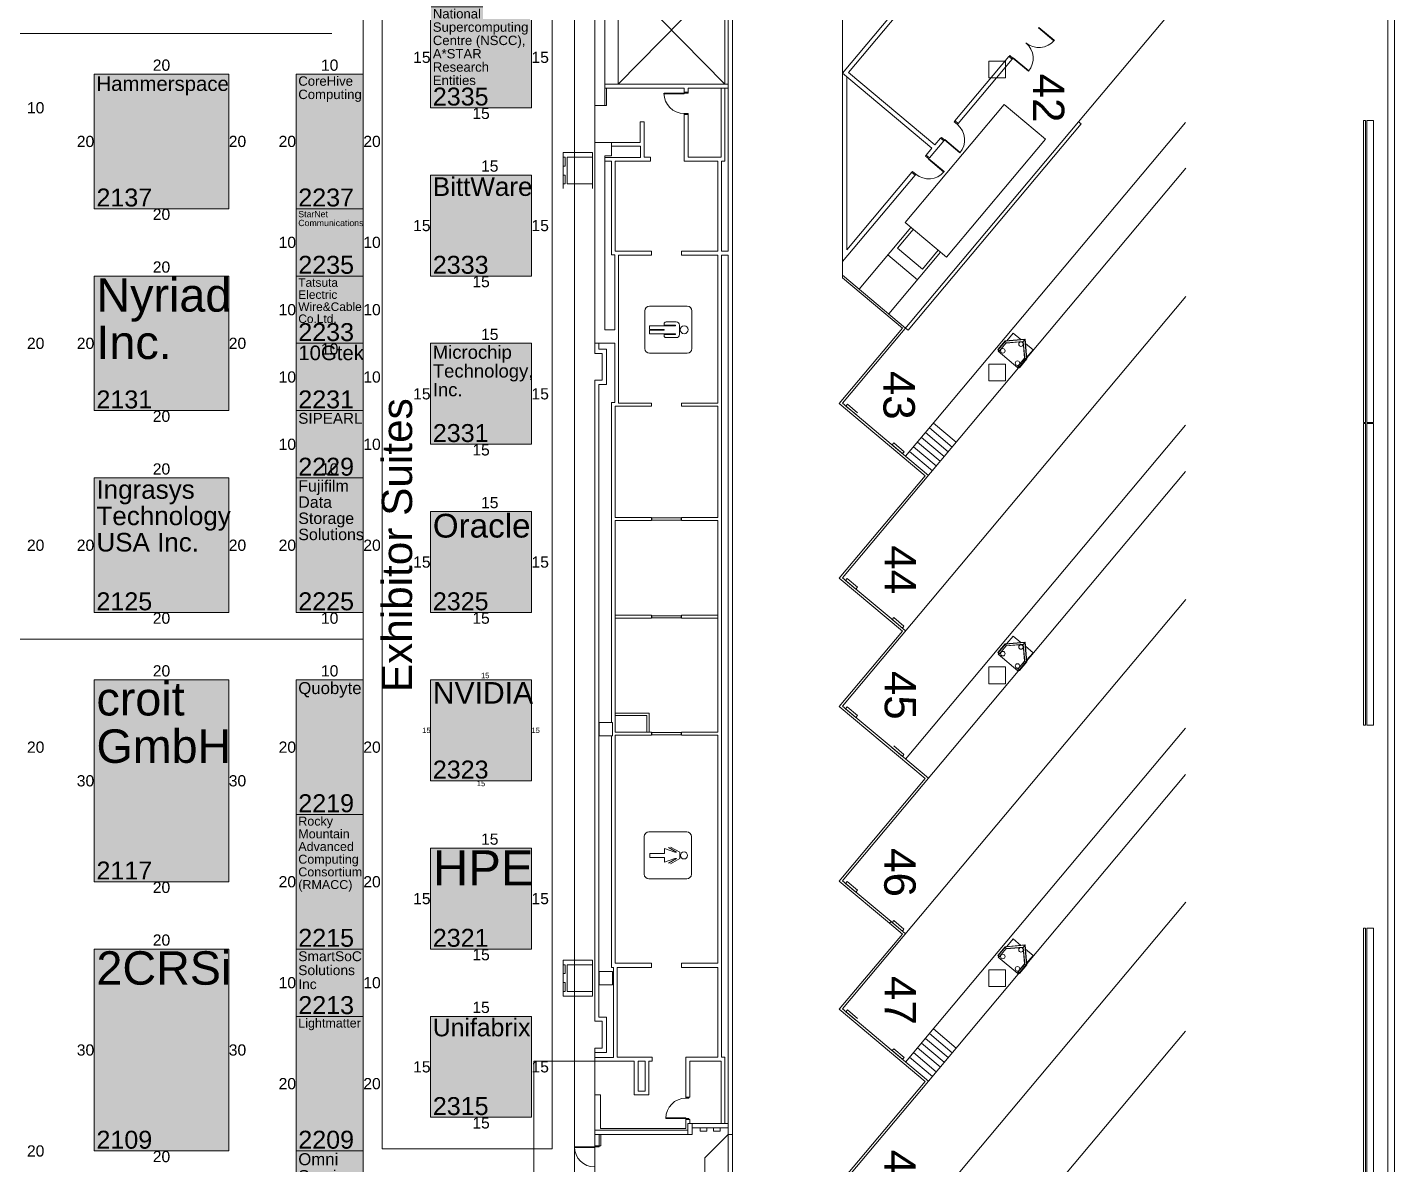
# Model space of a CAD drawing. Header units: inches. Extents: x 938 to 12482, y -17198 to -3672.
# Drawn here: x 10030 to 12469, y -15049 to -13021 of the extents above; entities that cross this region are included whole.
import ezdxf
from ezdxf.enums import TextEntityAlignment as Align

# ---------------------------------------------------------------- set-up
doc = ezdxf.new("R2010")
doc.units = ezdxf.units.IN
doc.header["$MEASUREMENT"] = 0
for name, color, linetype, true_color in [('Aisle do not cross', 7, 'Continuous', 0xffffff), ('Areas', 7, 'Continuous', 0xffffff), ('BOOTH_DIMENSION', 7, 'Continuous', 0x000000), ('BOOTH_NUMBER', 7, 'Continuous', 0x000000), ('BOOTHLAYER', 7, 'Continuous', 0x000000), ('Building', 7, 'Continuous', 0xffffff), ('Columns', 7, 'Continuous', 0xffffff), ('COMPANY_NAME', 7, 'Continuous', 0x000000), ('DRAWINGLAYER', 7, 'Continuous', 0xffffff), ('HIGHLIGHT_SCHEME', 7, 'Continuous', 0x000000), ('Symbols', 7, 'Continuous', 0xffffff)]:
    doc.layers.add(name, color=color, linetype=linetype, true_color=true_color)
doc.styles.add('Arial', font='Arial.ttf')

msp = doc.modelspace()

# ---------------------------------------------------------------- hatches: boundary and pattern name
at = {"layer": 'HIGHLIGHT_SCHEME', "true_color": 0x48beb7, "transparency": 33554687}
for points in [[(10749.1, -12984.5), (10929.1, -12984.5), (10929.1, -13164.5), (10749.1, -13164.5)], [(10149.1, -13104.5), (10389.1, -13104.5), (10389.1, -13344.5), (10149.1, -13344.5)], [(10509.1, -13104.5), (10629.1, -13104.5), (10629.1, -13344.5), (10509.1, -13344.5)], [(10749.1, -13284.5), (10929.1, -13284.5), (10929.1, -13464.5), (10749.1, -13464.5)], [(10509.1, -13344.5), (10629.1, -13344.5), (10629.1, -13464.5), (10509.1, -13464.5)], [(10149.1, -13464.5), (10389.1, -13464.5), (10389.1, -13704.5), (10149.1, -13704.5)], [(10509.1, -13464.5), (10629.1, -13464.5), (10629.1, -13584.5), (10509.1, -13584.5)], [(10509.1, -13584.5), (10509.1, -13704.5), (10629.1, -13704.5), (10629.1, -13584.5)], [(10749.1, -13584.5), (10929.1, -13584.5), (10929.1, -13764.5), (10749.1, -13764.5)], [(10509.1, -13704.5), (10509.1, -13824.5), (10629.1, -13824.5), (10629.1, -13704.5)], [(10149.1, -13824.5), (10389.1, -13824.5), (10389.1, -14064.5), (10149.1, -14064.5)], [(10509.1, -13824.5), (10629.1, -13824.5), (10629.1, -14064.5), (10509.1, -14064.5)], [(10749.1, -13884.5), (10929.1, -13884.5), (10929.1, -14064.5), (10749.1, -14064.5)], [(10149.1, -14184.5), (10389.1, -14184.5), (10389.1, -14544.5), (10149.1, -14544.5)], [(10509.1, -14184.5), (10629.1, -14184.5), (10629.1, -14424.5), (10509.1, -14424.5)], [(10749.1, -14184.5), (10929.1, -14184.5), (10929.1, -14364.5), (10749.1, -14364.5)], [(10509.1, -14424.5), (10629.1, -14424.5), (10629.1, -14664.5), (10509.1, -14664.5)], [(10749.1, -14484.5), (10929.1, -14484.5), (10929.1, -14664.5), (10749.1, -14664.5)], [(10149.1, -14664.5), (10389.1, -14664.5), (10389.1, -15024.5), (10149.1, -15024.5)], [(10509.1, -14664.5), (10629.1, -14664.5), (10629.1, -14784.5), (10509.1, -14784.5)], [(10509.1, -14784.5), (10629.1, -14784.5), (10629.1, -15024.5), (10509.1, -15024.5)], [(10749.1, -14784.5), (10929.1, -14784.5), (10929.1, -14964.5), (10749.1, -14964.5)], [(10509.1, -15024.5), (10629.1, -15024.5), (10629.1, -15144.5), (10509.1, -15144.5)]]:
    msp.add_hatch(color=123, dxfattribs=at).paths.add_polyline_path(points, flags=0)

# ---------------------------------------------------------------- linework, layer by layer
at = {"layer": 'Aisle do not cross', "color": 1, "lineweight": 5, "transparency": 33554687}
for points in [[(8584.2, -13031.9), (10573.2, -13031.9)], [(8584.2, -14111.9), (10629.1, -14111.9)]]:
    msp.add_lwpolyline(points, dxfattribs=at).dxf.unprotected_set("ltscale", 0)
at = {"layer": 'Areas', "color": 30, "lineweight": 5, "transparency": 33554687}
msp.add_lwpolyline([(10629.1, -15084.5), (11005.9, -15084.5), (11005.9, -12597.7), (10629.1, -12597.7), (10629.1, -15084.5)], dxfattribs=at).dxf.unprotected_set("ltscale", 0)
at = {"layer": 'BOOTHLAYER', "color": 7, "lineweight": 5}
for points in [[(10749.1, -12984.5), (10929.1, -12984.5), (10929.1, -13164.5), (10749.1, -13164.5)], [(10149.1, -13104.5), (10389.1, -13104.5), (10389.1, -13344.5), (10149.1, -13344.5)], [(10509.1, -13104.5), (10629.1, -13104.5), (10629.1, -13344.5), (10509.1, -13344.5)], [(10749.1, -13284.5), (10929.1, -13284.5), (10929.1, -13464.5), (10749.1, -13464.5)], [(10509.1, -13344.5), (10629.1, -13344.5), (10629.1, -13464.5), (10509.1, -13464.5)], [(10149.1, -13464.5), (10389.1, -13464.5), (10389.1, -13704.5), (10149.1, -13704.5)], [(10509.1, -13464.5), (10629.1, -13464.5), (10629.1, -13584.5), (10509.1, -13584.5)], [(10509.1, -13584.5), (10509.1, -13704.5), (10629.1, -13704.5), (10629.1, -13584.5)], [(10749.1, -13584.5), (10929.1, -13584.5), (10929.1, -13764.5), (10749.1, -13764.5)], [(10509.1, -13704.5), (10509.1, -13824.5), (10629.1, -13824.5), (10629.1, -13704.5)], [(10149.1, -13824.5), (10389.1, -13824.5), (10389.1, -14064.5), (10149.1, -14064.5)], [(10509.1, -13824.5), (10629.1, -13824.5), (10629.1, -14064.5), (10509.1, -14064.5)], [(10749.1, -13884.5), (10929.1, -13884.5), (10929.1, -14064.5), (10749.1, -14064.5)], [(10149.1, -14184.5), (10389.1, -14184.5), (10389.1, -14544.5), (10149.1, -14544.5)], [(10509.1, -14184.5), (10629.1, -14184.5), (10629.1, -14424.5), (10509.1, -14424.5)], [(10749.1, -14184.5), (10929.1, -14184.5), (10929.1, -14364.5), (10749.1, -14364.5)], [(10509.1, -14424.5), (10629.1, -14424.5), (10629.1, -14664.5), (10509.1, -14664.5)], [(10749.1, -14484.5), (10929.1, -14484.5), (10929.1, -14664.5), (10749.1, -14664.5)], [(10149.1, -14664.5), (10389.1, -14664.5), (10389.1, -15024.5), (10149.1, -15024.5)], [(10509.1, -14664.5), (10629.1, -14664.5), (10629.1, -14784.5), (10509.1, -14784.5)], [(10509.1, -14784.5), (10629.1, -14784.5), (10629.1, -15024.5), (10509.1, -15024.5)], [(10749.1, -14784.5), (10929.1, -14784.5), (10929.1, -14964.5), (10749.1, -14964.5)], [(10509.1, -15024.5), (10629.1, -15024.5), (10629.1, -15144.5), (10509.1, -15144.5)]]:
    msp.add_lwpolyline(points, close=True, dxfattribs=at)
at = {"layer": 'Building', "color": 18, "lineweight": 5, "true_color": 0x000000, "transparency": 33554687}
for points in [[(12436.6, -5596.6), (12468.8, -5841.6), (12468.8, -16336.4), (12414.8, -16607.8)], [(12456.8, -6976.4), (12456.8, -16324)], [(12095.8, -11895.4), (12095.8, -12373.3), (11912, -12592.4), (11483.8, -13102.7), (11643.4, -13236.6), (11633.1, -13248.9)], [(11567.8, -14618.4), (11478.2, -14543.2), (11483.8, -14536.4), (11631.4, -14360.5), (11478.2, -14231.9), (11590.8, -14097.7), (11478.2, -14003.2), (11631.4, -13820.5), (11478.2, -13691.9), (11590.8, -13557.7), (11483.8, -13467.9), (11483.8, -12437.1), (11484.5, -12382)], [(11658.6, -13218.5), (11648.3, -13230.8), (11494.6, -13101.8), (11912.9, -12603.2), (12029.9, -12701.4)], [(11041.8, -12928.4), (11287.8, -12928.4), (11287.8, -15082.4), (10801.8, -15082.4), (10801.8, -15667.4), (11041.8, -15667.4), (11041.8, -15082.4), (11041.8, -14841.4), (11055.2, -14841.4), (11055.2, -14793.4), (11041.8, -14793.4), (11041.8, -13650.4), (11055.3, -13650.4), (11055.3, -13602.4), (11041.8, -13602.4), (11041.8, -12867.8)], [(11062.8, -13129.7), (11062.8, -13160.4), (11041.8, -13160.4), (11041.8, -12884.4), (11059.8, -12884.4), (11059.8, -12904.4)], [(11059.8, -12928.4), (11059.8, -13160.4)], [(11083.8, -13122.4), (11083.8, -12928.4), (11274.2, -13122.4), (11274.2, -12928.4), (11083.8, -13122.4)], [(11274.2, -13129.7), (11274.2, -13259.9), (11268.2, -13259.9), (11268.2, -13419.9), (11280.2, -13419.9), (11280.2, -12928.4)], [(12096.6, -12961.1), (11904.9, -13189.5), (11909.5, -13193.4), (11601, -13561.1), (11596.4, -13557.2)], [(11833.5, -13022), (11860.9, -13045), (11861.7, -13044.2), (11834.2, -13021.1), (11833.5, -13022)], [(11786.6, -13077.8), (11780.8, -13072.9), (11684.3, -13187.9)], [(11788.6, -13075.4), (11786.6, -13077.8), (11781.1, -13073.2), (11782.4, -13071.6)], [(11786.6, -13077.8), (11787.9, -13076.3), (11782.4, -13071.6), (11781.1, -13073.2)], [(11786.6, -13077.8), (11690.2, -13192.8)], [(11788.6, -13075.4), (11816.1, -13098.5), (11815.4, -13099.3), (11787.9, -13076.3), (11788.6, -13075.4)], [(11607.4, -13279.5), (11491.4, -13417.8), (11491.4, -13109.1)], [(11280.2, -13122.4), (11059.8, -13122.4)], [(11280.2, -13129.7), (11208.7, -13129.7), (11208.7, -13138.7), (11165.6, -13138.7), (11165.6, -13139.8), (11201.4, -13139.8), (11201.4, -13136.7), (11208.7, -13136.7), (11201.4, -13136.7), (11201.4, -13129.7), (11059.8, -13129.7)], [(11267.6, -13129.7), (11267.6, -13252.7), (11208.7, -13252.7), (11208.7, -13174.7), (11201.4, -13174.7), (11201.4, -13176.7), (11208.7, -13176.7), (11201.4, -13176.7)], [(11845.9, -13220.2), (11669.1, -13430.9), (11595.6, -13369.2), (11772.3, -13158.5), (11845.9, -13220.2)], [(11077.8, -13584.4), (11041.8, -13584.4), (11041.8, -13226.4), (11122.8, -13226.4), (11122.8, -13189.7), (11130.1, -13189.7), (11130.1, -13252.7), (11141.4, -13252.7), (11141.4, -13259.9), (11078.3, -13259.9), (11078.3, -13419.9), (11142.9, -13419.9), (11142.9, -13427.2), (11084.3, -13427.2), (11084.3, -13691.2), (11142.9, -13691.2), (11142.9, -13696.4), (11078.3, -13696.4), (11078.3, -13895.2), (11142.9, -13895.2), (11142.9, -13900.4), (11078.3, -13900.4), (11078.3, -14277.7), (11142.9, -14277.7), (11142.9, -14282.9), (11078.3, -14282.9), (11078.3, -14689.9), (11142.9, -14689.9), (11142.9, -14697.2), (11081.8, -14697.2), (11081.8, -14857.2), (11144.6, -14857.2), (11144.6, -14864.4), (11138.4, -14864.4), (11138.4, -14924.4), (11112.4, -14924.4), (11112.4, -14864.4), (10933.3, -14864.4), (10933.3, -15082.4)], [(11201.4, -13176.7), (11201.4, -13259.9), (11261.6, -13259.9), (11261.6, -13419.9), (11196.9, -13419.9), (11196.9, -13427.2), (11261.6, -13427.2), (11261.6, -13691.2), (11196.9, -13691.2), (11196.9, -13696.4), (11261.6, -13696.4), (11261.6, -13895.2), (11196.9, -13895.2), (11196.9, -13900.4), (11261.6, -13900.4), (11261.6, -14277.7), (11196.9, -14277.7), (11196.9, -14282.9), (11261.6, -14282.9), (11261.6, -14689.9), (11196.9, -14689.9), (11196.9, -14697.2), (11261.6, -14697.2), (11261.6, -14857.2), (11204.6, -14857.2), (11204.6, -14928.4), (11211.8, -14928.4), (11211.8, -14864.4), (11267.6, -14864.4), (11267.6, -14975.4)], [(11904.9, -13189.5), (11483.8, -13691.4), (11509.9, -13713.3), (11570.4, -13764.1)], [(12095.9, -13190.8), (11650.5, -13721.6), (11596.5, -13786)], [(11683.3, -13189.7), (11684.6, -13188.1), (11683.3, -13189.7), (11688.9, -13194.3), (11690.2, -13192.8)], [(11684.6, -13188.1), (11690.2, -13192.8)], [(12413.2, -13725.4), (12413.2, -13187.4), (12416.7, -13187.4), (12416.7, -13725.4), (12413.2, -13725.4)], [(12419.2, -13725.4), (12419.2, -13187.4), (12431.2, -13187.4), (12431.2, -13725.4), (12419.2, -13725.4)], [(11666.5, -13221.1), (11664.4, -13223.4), (11658.9, -13218.8), (11660.2, -13217.3)], [(11665.7, -13221.9), (11660.2, -13217.3), (11658.9, -13218.8)], [(11071.8, -13226.4), (11071.8, -13250.4), (11059.8, -13250.4), (11059.8, -13560.4), (11077.8, -13560.4)], [(11071.8, -13233), (11123.4, -13233), (11123.4, -13253.3), (11059.8, -13253.3)], [(11664.4, -13223.4), (11639, -13253.8)], [(11666.5, -13221.1), (11693.9, -13244.1), (11693.2, -13245), (11665.7, -13221.9), (11666.5, -13221.1)], [(11059.7, -13259.9), (11071.7, -13259.9), (11071.7, -13426.6), (11077.7, -13426.6), (11077.7, -13560.4)], [(11632.1, -13250.7), (11633.4, -13249.1), (11632.1, -13250.7), (11637.7, -13255.3)], [(11633.4, -13249.1), (11639, -13253.8)], [(11637, -13256.2), (11664.4, -13279.2), (11665.2, -13278.4), (11637.7, -13255.3), (11637, -13256.2)], [(12096.6, -13272.4), (11483.8, -14002.7), (11509.8, -14024.6), (11570.4, -14075.3)], [(11613.3, -13284.4), (11483.8, -13438.7)], [(11607.7, -13279.8), (11609, -13278.3), (11614.5, -13282.9), (11613.3, -13284.4), (11607.7, -13279.8), (11609, -13278.3)], [(11605.9, -13377.8), (11513.7, -13487.8)], [(11654.6, -13418.7), (11626.3, -13452.4), (11581.8, -13415.1), (11610.1, -13381.4)], [(11274.2, -14975.4), (11274.2, -14857.2), (11268.2, -14857.2), (11268.2, -13427.2), (11280.2, -13427.2), (11280.2, -15082.4)], [(11617.6, -13471.2), (11564.8, -13426.9)], [(11658.8, -13422.2), (11566.5, -13532.1)], [(11483.8, -13462.7), (11596.4, -13557.2)], [(12096.6, -13501.1), (11483.8, -14231.4), (11509.8, -14253.3), (11570.4, -14304)], [(11049.4, -13584.4), (11049.4, -13594.8), (11062.9, -13594.8), (11062.9, -13658.1), (11049.4, -13658.1), (11049.4, -14785.8), (11062.8, -14785.8), (11062.8, -14849.1), (11041.8, -14849.1)], [(11071.7, -14260.4), (11071.7, -13689.8), (11077.7, -13689.8), (11077.7, -13584.4)], [(11764.3, -13598.4), (11761.2, -13595.8), (11774.3, -13580.3), (11776.3, -13584.1), (11805.9, -13581.5)], [(11761.6, -13596.2), (11774.5, -13580.8), (11809, -13577.7), (11812.1, -13612.3), (11799.1, -13627.7)], [(11763.9, -13598.1), (11776, -13583.6), (11806.3, -13581), (11809, -13611.3), (11796.8, -13625.7)], [(11809.5, -13577.2), (11774.3, -13580.3)], [(11777.1, -13580), (11788.5, -13566.5), (11802, -13577.9)], [(11808.5, -13611.1), (11812.6, -13612.4), (11809.5, -13577.2), (11805.9, -13581.5), (11808.5, -13611.1)], [(11812.3, -13609.6), (11823.7, -13596.1), (11810.2, -13584.7)], [(11798, -13626.7), (11796.7, -13628.2), (11761.5, -13598.7), (11762.8, -13597.1)], [(11796.5, -13625.4), (11808.5, -13611.1)], [(11796.5, -13625.4), (11799.5, -13628), (11812.6, -13612.4)], [(11508, -13711.7), (11489.6, -13696.3), (11492.5, -13692.8), (11510.9, -13708.2)], [(11596.4, -14325.9), (12095.8, -13730.7)], [(11645.9, -13726.9), (11686.6, -13761)], [(12416.7, -14265.4), (12416.7, -13727.4), (12413.2, -13727.4), (12413.2, -14265.4), (12416.7, -14265.4)], [(12419.2, -14265.4), (12419.2, -13727.4), (12431.2, -13727.4), (12431.2, -14265.4), (12419.2, -14265.4)], [(11624.7, -13752.2), (11665.4, -13786.3)], [(11631.8, -13743.8), (11672.4, -13777.9)], [(11638.8, -13735.3), (11679.5, -13769.5)], [(11570.4, -13764.1), (11637.1, -13820)], [(11593.6, -13777.7), (11590.7, -13781.1), (11572.3, -13765.7), (11575.2, -13762.2), (11593.6, -13777.7)], [(11603.5, -13777.5), (11644.2, -13811.6)], [(11610.5, -13769), (11651.2, -13803.2)], [(11617.6, -13760.6), (11658.3, -13794.7)], [(12095.8, -13813.3), (11489.1, -14536.4), (11483.8, -14542.7), (11509.8, -14564.6), (11570.4, -14615.3)], [(11143.9, -13895.8), (11195.9, -13895.8), (11195.9, -13899.8), (11143.9, -13899.8), (11143.9, -13895.8)], [(11510.8, -14019.5), (11507.9, -14023), (11489.5, -14007.5), (11492.4, -14004.1), (11510.8, -14019.5)], [(12096.6, -14041.1), (11483.8, -14771.4), (11509.9, -14793.3), (11570.4, -14844.1)], [(11078.3, -14069.4), (11142.9, -14069.4), (11142.9, -14074.7), (11078.3, -14074.7)], [(11143.9, -14070.1), (11195.9, -14070.1), (11195.9, -14074.1), (11143.9, -14074.1), (11143.9, -14070.1)], [(11261.6, -14069.4), (11196.9, -14069.4), (11196.9, -14074.7), (11261.6, -14074.7)], [(11570.4, -14075.3), (11596.4, -14097.2)], [(11593.5, -14088.9), (11590.7, -14092.4), (11572.3, -14076.9), (11575.2, -14073.5), (11593.5, -14088.9)], [(11764.3, -14138.4), (11761.2, -14135.8), (11774.3, -14120.3), (11776.3, -14124.1), (11805.9, -14121.5)], [(11761.6, -14136.2), (11774.5, -14120.8), (11809, -14117.7), (11812.1, -14152.3), (11799.1, -14167.7)], [(11763.9, -14138.1), (11776, -14123.6), (11806.3, -14121), (11809, -14151.3), (11796.8, -14165.7)], [(11809.5, -14117.2), (11774.3, -14120.3)], [(11777.1, -14120), (11788.5, -14106.5), (11802, -14117.9)], [(11808.5, -14151.1), (11812.6, -14152.4), (11809.5, -14117.2), (11805.9, -14121.5), (11808.5, -14151.1)], [(11798, -14166.7), (11796.7, -14168.2), (11761.5, -14138.7), (11762.8, -14137.1)], [(11812.3, -14149.6), (11823.7, -14136.1), (11810.2, -14124.7)], [(11796.5, -14165.4), (11808.5, -14151.1)], [(11796.5, -14165.4), (11799.5, -14168), (11812.6, -14152.4)], [(11078.3, -14243.7), (11139.3, -14243.7), (11139.3, -14277.7)], [(11510.8, -14248.2), (11507.9, -14251.6), (11489.5, -14236.2), (11492.4, -14232.8), (11510.8, -14248.2)], [(11049.8, -14284.4), (11073.8, -14284.4), (11073.8, -14260.4), (11049.8, -14260.4), (11049.8, -14284.4)], [(11078.3, -14248.3), (11134.7, -14248.3), (11134.7, -14277.7)], [(11041.8, -14857.8), (11075.2, -14857.8), (11075.2, -14697.2), (11071.7, -14697.2), (11071.7, -14284.4)], [(11143.9, -14278.3), (11195.9, -14278.3), (11195.9, -14282.3), (11143.9, -14282.3), (11143.9, -14278.3)], [(11872.8, -14536.4), (12095.8, -14270.7)], [(11570.4, -14304), (11637.1, -14360)], [(11575.2, -14302.2), (11593.5, -14317.6), (11590.7, -14321.1), (11572.3, -14305.6)], [(11570.4, -14844.1), (11637.1, -14900), (12095.8, -14353.3)], [(11510.8, -14559.5), (11507.9, -14563), (11489.5, -14547.5), (11492.4, -14544.1), (11510.8, -14559.5)], [(11596.5, -14866), (11650.5, -14801.6), (11872.9, -14536.5)], [(12096.6, -14581.1), (11483.8, -15311.4), (11509.8, -15333.3), (11570.4, -15384)], [(11570.4, -14615.3), (11567.8, -14618.4), (11590.8, -14637.7), (11478.2, -14771.9), (11631.4, -14900.5), (11478.2, -15083.2), (11506.9, -15107.3)], [(11570.4, -14615.3), (11596.4, -14637.2)], [(11593.5, -14628.9), (11590.7, -14632.4), (11572.3, -14616.9), (11575.2, -14613.5), (11593.5, -14628.9)], [(12413.2, -15165.4), (12413.2, -14627.4), (12416.7, -14627.4), (12416.7, -15165.4), (12413.2, -15165.4)], [(12419.2, -15165.4), (12419.2, -14627.4), (12431.2, -14627.4), (12431.2, -15165.4), (12419.2, -15165.4)], [(11761.6, -14676.2), (11774.5, -14660.8), (11809, -14657.7), (11812.1, -14692.3), (11799.1, -14707.7)], [(11809.5, -14657.2), (11774.3, -14660.3)], [(11777.1, -14660), (11788.5, -14646.5), (11802, -14657.9)], [(11808.5, -14691.1), (11812.6, -14692.4), (11809.5, -14657.2), (11805.9, -14661.5), (11808.5, -14691.1)], [(11764.3, -14678.4), (11761.2, -14675.8), (11774.3, -14660.3), (11776.3, -14664.1), (11805.9, -14661.5)], [(11798, -14706.7), (11796.7, -14708.2), (11761.5, -14678.7), (11762.8, -14677.1)], [(11763.9, -14678.1), (11776, -14663.6), (11806.3, -14661), (11809, -14691.3), (11796.8, -14705.7)], [(11812.3, -14689.6), (11823.7, -14676.1), (11810.2, -14664.7)], [(11796.5, -14705.4), (11808.5, -14691.1)], [(11796.5, -14705.4), (11799.5, -14708), (11812.6, -14692.4)], [(11508, -14791.7), (11489.6, -14776.3), (11492.5, -14772.8), (11510.9, -14788.2)], [(11596.4, -15405.9), (12095.8, -14810.7)], [(11631.8, -14823.8), (11672.4, -14857.9)], [(11638.8, -14815.3), (11679.5, -14849.5)], [(11645.9, -14806.9), (11686.6, -14841)], [(11593.6, -14857.7), (11590.7, -14861.1), (11572.3, -14845.7), (11575.2, -14842.2), (11593.6, -14857.7)], [(11610.5, -14849), (11651.2, -14883.2)], [(11617.6, -14840.6), (11658.3, -14874.7)], [(11624.7, -14832.2), (11665.4, -14866.3)], [(11119.1, -14917.8), (11131.8, -14917.8), (11131.8, -14864.4), (11119.1, -14864.4), (11119.1, -14917.8)], [(11603.5, -14857.5), (11644.2, -14891.6)], [(11511.8, -15106.2), (11483.8, -15082.7), (11637.1, -14900)], [(11211.8, -14975.4), (11211.8, -14968.4), (11204.6, -14968.4), (11204.6, -14984.4), (11052.4, -14984.4), (11052.4, -14924.4), (11041.8, -14924.4), (11041.8, -15015.1), (11041.8, -15017.1), (11049.8, -15017.1), (11049.8, -15015.1), (11049.8, -14995.1)], [(11204.6, -14930.4), (11204.6, -14928.4), (11209.8, -14928.4), (11209.8, -14930.4), (11204.6, -14930.4)], [(11041.8, -14995.1), (11215.6, -14995.1), (11215.6, -14975.4)], [(11204.6, -14965.3), (11168.7, -14965.3), (11168.7, -14966.4), (11204.6, -14966.4), (11204.6, -14965.3)], [(11204.6, -14966.4), (11204.6, -14968.4), (11209.8, -14968.4), (11209.8, -14966.4), (11204.6, -14966.4)], [(11207.9, -14995.1), (11207.9, -14975.4), (11280.2, -14975.4)], [(11041.8, -14987.4), (11207.9, -14987.4)], [(11041.8, -15015.1), (11052.8, -15015.1), (11052.8, -14995.1)], [(11280.2, -14983.1), (11215.6, -14983.1)], [(11241.8, -14983.1), (11241.8, -14989.1), (11229.8, -14989.1), (11229.8, -14983.1)], [(11287.8, -14995.1), (11280.2, -14995.1), (11238.3, -15036.9), (11238.3, -15082.4)], [(11253.8, -14983.1), (11253.8, -14989.1), (11265.8, -14989.1), (11265.8, -14983.1)], [(11006, -15018.2), (11006, -15017.1), (11041.8, -15017.1), (11041.8, -15018.2), (11006, -15018.2)], [(11049.8, -15015.1), (11041.8, -15015.1)]]:
    msp.add_lwpolyline(points, dxfattribs=at).dxf.unprotected_set("ltscale", 0)
for centre in [(11802.2, -13585.9), (11769.9, -13597.9), (11796, -13619.8), (11769.9, -14137.9), (11802.2, -14125.9), (11796, -14159.8), (11769.9, -14677.9), (11802.2, -14665.9), (11796, -14699.8)]:
    msp.add_circle(centre, 4, dxfattribs=at).dxf.unprotected_set("ltscale", 0)
for centre, start, end in [((11834.2, -13021.1), -130, -40), ((11787.9, -13076.3), -40, 50), ((11201.4, -13138.7), 180, -90), ((11665.7, -13221.9), -40, 50), ((11637.7, -13255.3), -130, -40), ((11204.6, -14966.4), 90, -180), ((11041.8, -15017.1), 180, -90)]:
    msp.add_arc(centre, 36, start, end, dxfattribs=at).dxf.unprotected_set("ltscale", 0)
at = {"layer": 'Columns', "color": 6, "lineweight": 5, "transparency": 33554687}
for points in [[(11744.8, -13111.4), (11774.8, -13111.4), (11774.8, -13081.4), (11744.8, -13081.4), (11744.8, -13111.4)], [(11037.9, -13308.4), (11037.9, -13244.4), (10985.3, -13244.4), (10985.3, -13308.4)], [(10985.3, -13268.4), (10989.3, -13268.4), (10989.3, -13252.4), (10985.3, -13252.4)], [(11037.9, -13300.4), (10992.9, -13300.4), (10992.9, -13252.4), (11037.9, -13252.4)], [(10985.3, -13284.4), (10989.3, -13284.4), (10989.3, -13300.4), (10985.3, -13300.4)], [(11744.8, -13651.4), (11774.8, -13651.4), (11774.8, -13621.4), (11744.8, -13621.4), (11744.8, -13651.4)], [(11744.8, -14191.4), (11774.8, -14191.4), (11774.8, -14161.4), (11744.8, -14161.4), (11744.8, -14191.4)], [(10985.3, -14748.4), (10985.3, -14684.4), (11037.9, -14684.4), (11037.9, -14748.4), (10985.3, -14748.4)], [(10985.3, -14708.4), (10989.3, -14708.4), (10989.3, -14692.4), (10985.3, -14692.4)], [(11037.9, -14740.4), (10992.9, -14740.4), (10992.9, -14692.4), (11037.9, -14692.4)], [(11049.8, -14728.4), (11073.8, -14728.4), (11073.8, -14704.4), (11049.8, -14704.4), (11049.8, -14728.4)], [(11744.8, -14731.4), (11774.8, -14731.4), (11774.8, -14701.4), (11744.8, -14701.4), (11744.8, -14731.4)], [(10985.3, -14724.4), (10989.3, -14724.4), (10989.3, -14740.4), (10985.3, -14740.4)]]:
    msp.add_lwpolyline(points, dxfattribs=at).dxf.unprotected_set("ltscale", 0)
at = {"layer": 'DRAWINGLAYER', "color": 18, "lineweight": 5, "true_color": 0x000000, "transparency": 33554687}
for points in [[(10662.6, -15021), (10662.6, -12657)], [(10965.8, -15021), (10965.8, -12669)], [(10662.6, -15021), (10965.8, -15021)]]:
    msp.add_lwpolyline(points, dxfattribs=at).dxf.unprotected_set("ltscale", 0)
at = {"layer": 'Symbols', "color": 4, "lineweight": 5, "transparency": 33554687}
for points in [[(11131.4, -13526.7), (11131.4, -13593.9)], [(11207, -13518.3), (11139.8, -13518.3)], [(11215.4, -13593.9), (11215.4, -13526.7)], [(11186, -13553.3), (11139.8, -13553.3)], [(11139.8, -13553.3), (11139.8, -13559.6)], [(11139.8, -13559.6), (11165.7, -13559.6)], [(11165.7, -13549.8), (11165.7, -13551.9)], [(11165.7, -13551.9), (11186, -13551.9)], [(11165.7, -13559.6), (11165.7, -13561)], [(11187.4, -13546.3), (11169.2, -13546.3)], [(11186, -13551.9), (11186, -13553.3)], [(11193, -13568.7), (11193, -13551.9)], [(11165.7, -13561), (11139.8, -13561)], [(11139.8, -13561), (11139.8, -13567.3)], [(11139.8, -13567.3), (11186, -13567.3)], [(11186, -13568.7), (11165.7, -13568.7)], [(11165.7, -13568.7), (11165.7, -13570.8)], [(11169.2, -13574.3), (11187.4, -13574.3)], [(11186, -13567.3), (11186, -13568.7)], [(11139.8, -13602.3), (11207, -13602.3)], [(11205.9, -14455.5), (11138.7, -14455.5)], [(11130.3, -14463.9), (11130.3, -14531.1)], [(11173.4, -14483.6), (11187.9, -14492), (11184.5, -14492), (11166.2, -14485.4), (11166.2, -14494.1), (11140.3, -14494.1), (11140.3, -14501.1), (11166.2, -14501.1), (11166.2, -14509.9), (11184.5, -14503.2), (11187.9, -14503.2), (11173.4, -14511.6)], [(11177.2, -14482.6), (11193.5, -14492), (11193.5, -14503.2), (11177.2, -14512.7)], [(11214.3, -14531.1), (11214.3, -14463.9)], [(11138.7, -14539.5), (11205.9, -14539.5)]]:
    msp.add_lwpolyline(points, dxfattribs=at).dxf.unprotected_set("ltscale", 0)
for centre, radius in [((11201.4, -13560.3), 7), ((11201.2, -14497.6), 6.3)]:
    msp.add_circle(centre, radius, dxfattribs=at).dxf.unprotected_set("ltscale", 0)
for centre, radius, start, end in [((11139.8, -13526.7), 8.4, 90, 180), ((11207, -13526.7), 8.4, 0, 90), ((11169.2, -13549.8), 3.5, 90, 180), ((11187.4, -13551.9), 5.6, 0, 90), ((11169.2, -13570.8), 3.5, 180, -90), ((11187.4, -13568.7), 5.6, -90, 0), ((11139.8, -13593.9), 8.4, 180, -90), ((11207, -13593.9), 8.4, -90, 0), ((11138.7, -14463.9), 8.4, 90, 180), ((11205.9, -14463.9), 8.4, 0, 90), ((11138.7, -14531.1), 8.4, 180, -90), ((11205.9, -14531.1), 8.4, -90, 0)]:
    msp.add_arc(centre, radius, start, end, dxfattribs=at).dxf.unprotected_set("ltscale", 0)

# ---------------------------------------------------------------- texts
at = {"layer": 'Areas', "color": 30, "style": 'Arial'}
msp.add_text('Exhibitor Suites', height=54, rotation=90, dxfattribs=at).set_placement((10689.1, -13944.5), align=Align.MIDDLE_CENTER)
at = {"layer": 'BOOTH_DIMENSION', "color": 8, "style": 'Arial'}
for s, height, p in [('15', 20, (10749.1, -13074.5)), ('20', 20, (10149.1, -13224.5)), ('20', 20, (10509.1, -13224.5)), ('15', 20, (10749.1, -13374.5)), ('10', 20, (10509.1, -13404.5)), ('10', 20, (10509.1, -13524.5)), ('20', 20, (10149.1, -13584.5)), ('10', 20, (10509.1, -13644.5)), ('15', 20, (10749.1, -13674.5)), ('10', 20, (10509.1, -13764.5)), ('20', 20, (10149.1, -13944.5)), ('20', 20, (10509.1, -13944.5)), ('15', 20, (10749.1, -13974.5)), ('15', 9.6, (10749.1, -14274.5)), ('20', 20, (10509.1, -14304.5)), ('30', 20, (10149.1, -14364.5)), ('20', 20, (10509.1, -14544.5)), ('15', 20, (10749.1, -14574.5)), ('10', 20, (10509.1, -14724.5)), ('30', 20, (10149.1, -14844.5)), ('15', 20, (10749.1, -14874.5)), ('20', 20, (10509.1, -14904.5))]:
    msp.add_text(s, height=height, dxfattribs=at).set_placement(p, align=Align.MIDDLE_RIGHT)
for s, height, p in [('15', 20, (10929.1, -13074.5)), ('10', 20, (10029.1, -13164.5)), ('20', 20, (10389.1, -13224.5)), ('20', 20, (10629.1, -13224.5)), ('15', 20, (10929.1, -13374.5)), ('10', 20, (10629.1, -13404.5)), ('10', 20, (10629.1, -13524.5)), ('20', 20, (10029.1, -13584.5)), ('20', 20, (10389.1, -13584.5)), ('10', 20, (10629.1, -13644.5)), ('15', 20, (10929.1, -13674.5)), ('10', 20, (10629.1, -13764.5)), ('20', 20, (10029.1, -13944.5)), ('20', 20, (10389.1, -13944.5)), ('20', 20, (10629.1, -13944.5)), ('15', 20, (10929.1, -13974.5)), ('15', 9.6, (10929.1, -14274.5)), ('20', 20, (10029.1, -14304.5)), ('20', 20, (10629.1, -14304.5)), ('30', 20, (10389.1, -14364.5)), ('20', 20, (10629.1, -14544.5)), ('15', 20, (10929.1, -14574.5)), ('10', 20, (10629.1, -14724.5)), ('30', 20, (10389.1, -14844.5)), ('15', 20, (10929.1, -14874.5)), ('20', 20, (10629.1, -14904.5)), ('20', 20, (10029.1, -15024.5))]:
    msp.add_text(s, height=height, dxfattribs=at).set_placement(p, align=Align.MIDDLE_LEFT)
for s, p in [('20', (10269.1, -13104.5)), ('10', (10569.1, -13104.5)), ('20', (10269.1, -13464.5)), ('20', (10269.1, -13824.5)), ('10', (10569.1, -13824.5)), ('20', (10269.1, -14184.5)), ('10', (10569.1, -14184.5)), ('20', (10269.1, -14664.5)), ('15', (10839.1, -14784.5))]:
    msp.add_text(s, height=20, dxfattribs=at).set_placement(p, align=Align.BOTTOM_CENTER)
for s, height, p in [('15', 20, (10839.1, -13164.5)), ('20', 20, (10269.1, -13344.5)), ('15', 20, (10839.1, -13464.5)), ('10', 20, (10569.1, -13584.5)), ('20', 20, (10269.1, -13704.5)), ('15', 20, (10839.1, -13764.5)), ('20', 20, (10269.1, -14064.5)), ('10', 20, (10569.1, -14064.5)), ('15', 20, (10839.1, -14064.5)), ('15', 9.6, (10839.1, -14364.5)), ('20', 20, (10269.1, -14544.5)), ('15', 20, (10839.1, -14664.5)), ('15', 20, (10839.1, -14964.5)), ('20', 20, (10269.1, -15024.5))]:
    msp.add_text(s, height=height, dxfattribs=at).set_placement(p, align=Align.TOP_CENTER)
for height, p in [(20, (10839.1, -13284.5)), (20, (10839.1, -13584.5)), (20, (10839.1, -13884.5)), (9.6, (10839.1, -14184.5)), (20, (10839.1, -14484.5))]:
    msp.add_text('15', height=height, dxfattribs=at).set_placement(p, align=Align.BOTTOM_LEFT)
at = {"layer": 'BOOTH_NUMBER', "color": 18, "true_color": 0x000000, "style": 'Arial'}
for s, p in [('2335', (10753.1, -13160.5)), ('2137', (10153.1, -13340.5)), ('2237', (10513.1, -13340.5)), ('2235', (10513.1, -13460.5)), ('2333', (10753.1, -13460.5)), ('2233', (10513.1, -13580.5)), ('2131', (10153.1, -13700.5)), ('2231', (10513.1, -13700.5)), ('2331', (10753.1, -13760.5)), ('2229', (10513.1, -13820.5)), ('2125', (10153.1, -14060.5)), ('2225', (10513.1, -14060.5)), ('2325', (10753.1, -14060.5)), ('2323', (10753.1, -14360.5)), ('2219', (10513.1, -14420.5)), ('2117', (10153.1, -14540.5)), ('2215', (10513.1, -14660.5)), ('2321', (10753.1, -14660.5)), ('2213', (10513.1, -14780.5)), ('2315', (10753.1, -14960.5)), ('2109', (10153.1, -15020.5)), ('2209', (10513.1, -15020.5))]:
    msp.add_text(s, height=32, dxfattribs=at).set_placement(p)
at = {"layer": 'Building', "color": 18, "true_color": 0x000000, "style": 'Arial'}
for s, p in [('42', (11823.5, -13103.6)), ('43', (11556.9, -13633.6)), ('44', (11558.8, -13944.6)), ('45', (11559.2, -14168.5)), ('46', (11558.3, -14484.5)), ('47', (11558.8, -14712.4)), ('48', (11558.3, -15022.5))]:
    msp.add_text(s, height=56.06, rotation=270, dxfattribs=at).set_placement(p)
at = {"layer": 'COMPANY_NAME', "color": 18, "true_color": 0x000000, "attachment_point": 1, "line_spacing_factor": 0.85, "style": 'Arial'}
for s, insert, char_height, width in [('National Supercomputing Centre (NSCC), A*STAR Research Entities', (10753.1, -12988.5), 16.758, 176), ('Hammerspace', (10153.1, -13108.5), 25.997, 236), ('CoreHive Computing', (10513.1, -13108.5), 16.758, 116), ('BittWare', (10753.1, -13288.5), 33.18, 176), ('StarNet Communications', (10513.1, -13348.5), 11.173, 116), ('Nyriad Inc.', (10153.1, -13468.5), 59.586, 236), ('Tatsuta Electric Wire&Cable Co.Ltd.', (10513.1, -13468.5), 15.2, 116), ('10Gtek', (10513.1, -13588.5), 26, 116), ('Microchip Technology, Inc.', (10753.1, -13588.5), 23.58, 176), ('SIPEARL', (10513.1, -13708.5), 19.4, 116), ('Ingrasys Technology USA Inc.', (10153.1, -13828.5), 33.18, 236), ('Fujifilm Data Storage Solutions', (10513.1, -13828.5), 20.369, 116), ('Oracle', (10753.1, -13888.5), 42.35, 176), ('croit GmbH', (10153.1, -14188.5), 59.59, 236), ('Quobyte', (10513.1, -14188.5), 21.39, 116), ('NVIDIA', (10753.1, -14188.5), 38.41, 176), ('Rocky Mountain Advanced Computing Consortium (RMACC)', (10513.1, -14428.5), 15.96, 116), ('HPE', (10753.1, -14488.5), 62.57, 176), ('2CRSi', (10153.1, -14668.5), 59.59, 236), ('SmartSoC Solutions Inc', (10513.1, -14668.5), 17.596, 116), ('Lightmatter', (10513.1, -14788.5), 15.96, 116), ('Unifabrix', (10753.1, -14788.5), 31.6, 176), ('Omni Services', (10513.1, -15028.5), 21.388, 116)]:
    msp.add_mtext(s, dxfattribs=dict(at, insert=insert, char_height=char_height, width=width))

doc.saveas('drawing.dxf')
